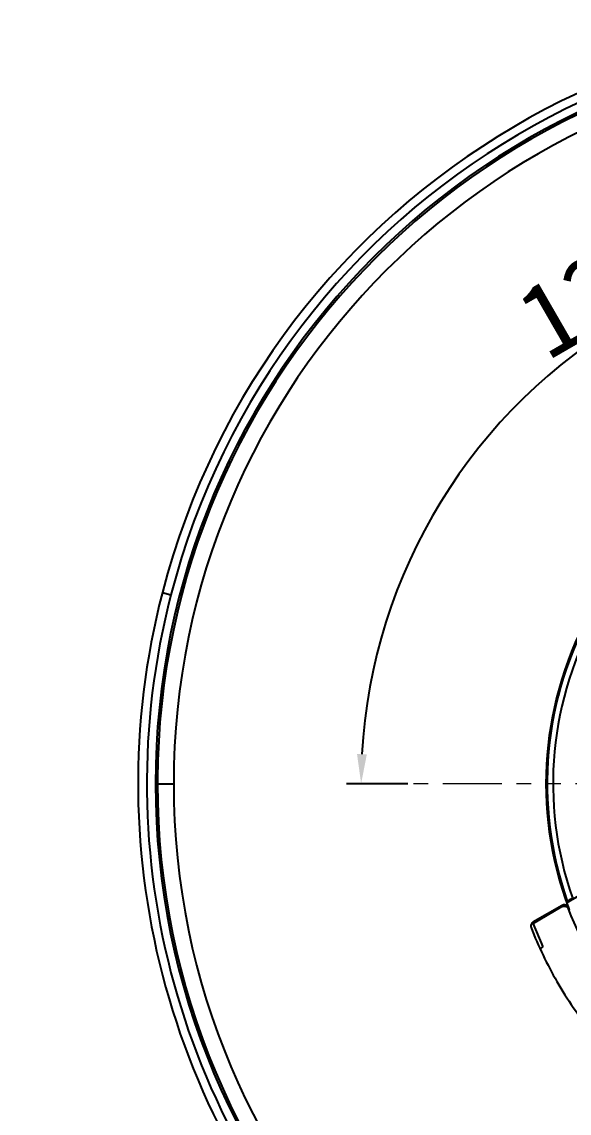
# Model space of a CAD drawing. Header units: millimetres. Extents: x 3975 to 4317, y 206 to 449.
# Drawn here: x 4209.72 to 4228.3, y 342.12 to 379.14 of the extents above; entities that cross this region are included whole.
import ezdxf

# ---------------------------------------------------------------- set-up
doc = ezdxf.new("R2010")
doc.units = ezdxf.units.MM
doc.linetypes.add('ACISOTGB', pattern=[9, 4, -1, 1, -1, 1, -1])
doc.layers.add('尺寸线', color=3, linetype='Continuous', lineweight=15)
doc.styles.add('BD-宋体', font='', dxfattribs={"height": 2})
doc.styles.add('VIEW 2.5', font='', dxfattribs={"height": 2.5})
doc.styles.get('BD-宋体').set_extended_font_data('SimSun')
doc.styles.get('VIEW 2.5').set_extended_font_data('SimSun')
doc.dimstyles.new('VIEW 2.5', dxfattribs={"dimtxt": 1, "dimasz": 1, "dimexe": 0.5, "dimexo": 0.2, "dimgap": 0.09, "dimtad": 1, "dimzin": 0, "dimdsep": 46, "dimtxsty": 'VIEW 2.5', "dimcen": 0.09, "dimclrd": 256, "dimclre": 256, "dimclrt": 256, "dimadec": 0, "dimazin": 0, "dimtp": 0.01, "dimtm": 0.01, "dimtfac": 0.6, "dimtmove": 0, "dimatfit": 0, "dimfxl": 1, "dimtolj": 1, "dimtzin": 0, "dimarcsym": 0})

# ---------------------------------------------------------------- blocks, each defined once
blk = doc.blocks.new('*D62')
at = {"layer": 'Defpoints', "color": 0, "transparency": 16777216}
for p in [(4235.3, 348.29), (4234.024, 346.692)]:
    blk.add_point(p, dxfattribs=at)
at = {"layer": '尺寸线', "lineweight": -2, "transparency": 16777216}
for p, q in [((4235.925, 349.071), (4236.549, 349.853)), ((4235.3, 348.29), (4234.024, 346.692)), ((4233.4, 345.911), (4182.184, 281.804))]:
    blk.add_line(p, q, dxfattribs=at)
at = {"layer": '尺寸线', "transparency": 16777216}
for points in [[(4235.794, 349.175), (4236.055, 348.967), (4235.3, 348.29)], [(4233.27, 346.015), (4233.53, 345.807), (4234.024, 346.692)]]:
    blk.add_solid(points, dxfattribs=at)
at = {"layer": '尺寸线', "transparency": 16777216, "insert": (4202.957, 307.807), "char_height": 2.5, "attachment_point": 5, "rotation": 51.3779, "style": 'VIEW 2.5'}
blk.add_mtext('\\A1;∅2.0%%P0.1 * 2\\P(Plastic pillars used for positioning)', dxfattribs=at)
blk = doc.blocks.new('*D63')
at = {"layer": 'Defpoints', "color": 0, "transparency": 16777216}
for p in [(4243.206, 349.109), (4241.866, 346.998)]:
    blk.add_point(p, dxfattribs=at)
at = {"layer": '尺寸线', "lineweight": -2, "transparency": 16777216}
for p, q in [((4243.741, 349.953), (4244.277, 350.798)), ((4243.206, 349.109), (4241.866, 346.998)), ((4241.331, 346.154), (4212.867, 301.295))]:
    blk.add_line(p, q, dxfattribs=at)
at = {"layer": '尺寸线', "transparency": 16777216}
for points in [[(4243.601, 350.043), (4243.882, 349.864), (4243.206, 349.109)], [(4241.19, 346.243), (4241.471, 346.064), (4241.866, 346.998)]]:
    blk.add_solid(points, dxfattribs=at)
at = {"layer": '尺寸线', "transparency": 16777216, "insert": (4221.014, 314.135), "char_height": 2, "attachment_point": 5, "rotation": 57.6042, "style": 'BD-宋体'}
blk.add_mtext('\\A1;∅2.50(screw hole) * 3\\P M2.5*5', dxfattribs=at)
blk = doc.blocks.new('*D64')
at = {"layer": 'Defpoints', "color": 0, "transparency": 16777216}
for p in [(4236.338, 371.287), (4247.756, 367.574), (4223.02, 353.293), (4239.511, 353.293), (4239.511, 353.293)]:
    blk.add_point(p, dxfattribs=at)
at = {"layer": '尺寸线', "lineweight": -2, "transparency": 16777216}
for p, q in [((4247.856, 367.748), (4248.897, 369.55)), ((4222.82, 353.293), (4220.739, 353.293))]:
    blk.add_line(p, q, dxfattribs=at)
blk.add_arc((4239.511, 353.293), 18.272, 63.1361, 176.8639, dxfattribs=at)
at = {"layer": '尺寸线', "transparency": 16777216}
for points in [[(4247.847, 369.74), (4247.688, 369.446), (4248.647, 369.117)], [(4221.433, 354.288), (4221.1, 354.297), (4221.239, 353.293)]]:
    blk.add_solid(points, dxfattribs=at)
at = {"layer": '尺寸线', "transparency": 16777216, "insert": (4229.705, 370.277), "char_height": 2.5, "attachment_point": 5, "rotation": 30, "style": 'VIEW 2.5'}
blk.add_mtext('\\A1;120°', dxfattribs=at)

msp = doc.modelspace()

# ---------------------------------------------------------------- linework, layer by layer
at = {"color": 7, "linetype": 'Continuous', "lineweight": 25}
for p, q in [((4214.494, 359.776), (4214.785, 359.7)), ((4214.261, 353.293), (4214.328, 353.293)), ((4214.328, 353.293), (4214.878, 353.293)), ((4228.213, 349.255), (4229.237, 349.847)), ((4227.053, 348.543), (4228.055, 349.121)), ((4228.057, 349.163), (4227.071, 348.593)), ((4228.057, 349.163), (4228.055, 349.121)), ((4228.27, 349.044), (4228.273, 349.085)), ((4227.053, 348.543), (4227.071, 348.593)), ((4227.419, 347.755), (4227.082, 348.56)), ((4227.31, 347.692), (4227.419, 347.755))]:
    msp.add_line(p, q, dxfattribs=at)
at = {"color": 7, "linetype": 'Continuous', "lineweight": 25, "flags": 128}
msp.add_lwpolyline([(4228.234, 349.312), (4228.222, 349.28), (4228.213, 349.255)], dxfattribs=at)
at = {"color": 7, "linetype": 'Continuous', "lineweight": 25}
for radius, start, end in [(25.843, 75.4723, 165.4723), (25.543, 345.4723, 165.4723), (25.25, 90, 180), (25.183, 90, 179.6505), (24.633, 0, 180), (12, 99.7137, 200.5255), (11.759, 100.9927, 199.2554), (25.843, 165.4723, 345.4723), (25.543, 165.4723, 345.4723), (11.959, 150.2065, 199.4456), (25.25, 180, 270), (25.183, 179.6505, 180), (25.183, 180, 0), (24.633, 180, 0), (12.017, 200.7036, 219.5351), (13.425, 201.3352, 210), (13.425, 210, 218.8832)]:
    msp.add_arc((4239.511, 353.293), radius, start, end, dxfattribs=at)
for points, knots in [([(4228.055, 349.121), (4228.063, 349.126), (4228.082, 349.135), (4228.112, 349.141), (4228.144, 349.142), (4228.175, 349.136), (4228.205, 349.122), (4228.233, 349.102), (4228.255, 349.076), (4228.265, 349.055), (4228.27, 349.044)], [0, 0, 0, 0, 0.115647, 0.233963, 0.354951, 0.478611, 0.604945, 0.733954, 0.865638, 1, 1, 1, 1]), ([(4228.273, 349.085), (4228.268, 349.096), (4228.258, 349.117), (4228.236, 349.143), (4228.209, 349.164), (4228.178, 349.177), (4228.146, 349.183), (4228.115, 349.183), (4228.084, 349.176), (4228.066, 349.167), (4228.057, 349.163)], [0, 0, 0, 0, 0.134435, 0.266172, 0.395213, 0.521557, 0.645207, 0.766163, 0.884427, 1, 1, 1, 1]), ([(4228.213, 349.255), (4228.214, 349.252), (4228.215, 349.246), (4228.226, 349.216), (4228.238, 349.182), (4228.253, 349.137), (4228.275, 349.079), (4228.29, 349.039), (4228.299, 349.016)], [0, 0, 0, 0, 0.23588, 0.362351, 0.494296, 0.669611, 0.815527, 1, 1, 1, 1]), ([(4228.234, 349.312), (4228.236, 349.313), (4228.24, 349.316), (4228.262, 349.329), (4228.289, 349.345), (4228.325, 349.366), (4228.368, 349.391), (4228.395, 349.407), (4228.409, 349.415)], [0, 0, 0, 0, 0.240075, 0.366494, 0.496959, 0.706578, 0.842912, 1, 1, 1, 1])]:
    msp.add_open_spline(points, degree=3, knots=knots, dxfattribs=at)
msp.add_open_spline([(4227.071, 348.593), (4227.056, 348.583), (4227.027, 348.562), (4227.002, 348.514), (4226.992, 348.46), (4227.001, 348.426), (4227.006, 348.409)], degree=3, dxfattribs=at)
at = {"layer": '尺寸线', "color": 1, "linetype": 'ACISOTGB', "ltscale": 0.5}
msp.add_line((4239.511, 353.293), (4223.02, 353.293), dxfattribs=at)

# ---------------------------------------------------------------- dimensions: what is measured, and where the dimension line sits
at = {"layer": '尺寸线'}
dim = msp.add_angular_dim_2l(base=(4236.338, 371.287), line1=((4239.511, 353.293), (4247.756, 367.574)), line2=((4239.511, 353.293), (4223.02, 353.293)), dimstyle='VIEW 2.5', dxfattribs=at)
dim.commit()
dim.dimension.update_dxf_attribs({"geometry": '*D64', "text_midpoint": (4229.705, 370.277)})
for p1, p2, text, override, picture, middle in [((4243.206, 349.109), (4241.866, 346.998), '<>(screw hole) * 3\\X M2.5*5', {"dimtxsty": 'BD-宋体'}, '*D63', (4221.014, 314.135)), ((4235.3, 348.29), (4234.024, 346.692), '<>%%P0.1 * 2\\X(Plastic pillars used for positioning)', {"dimdec": 1}, '*D62', (4202.957, 307.807))]:
    dim = msp.add_diameter_dim_2p(p1=p1, p2=p2, text=text, dimstyle='VIEW 2.5', override=override, dxfattribs=at)
    dim.commit()
    dim.dimension.update_dxf_attribs({"geometry": picture, "text_midpoint": middle, "dimtype": 163})

doc.saveas('drawing.dxf')
